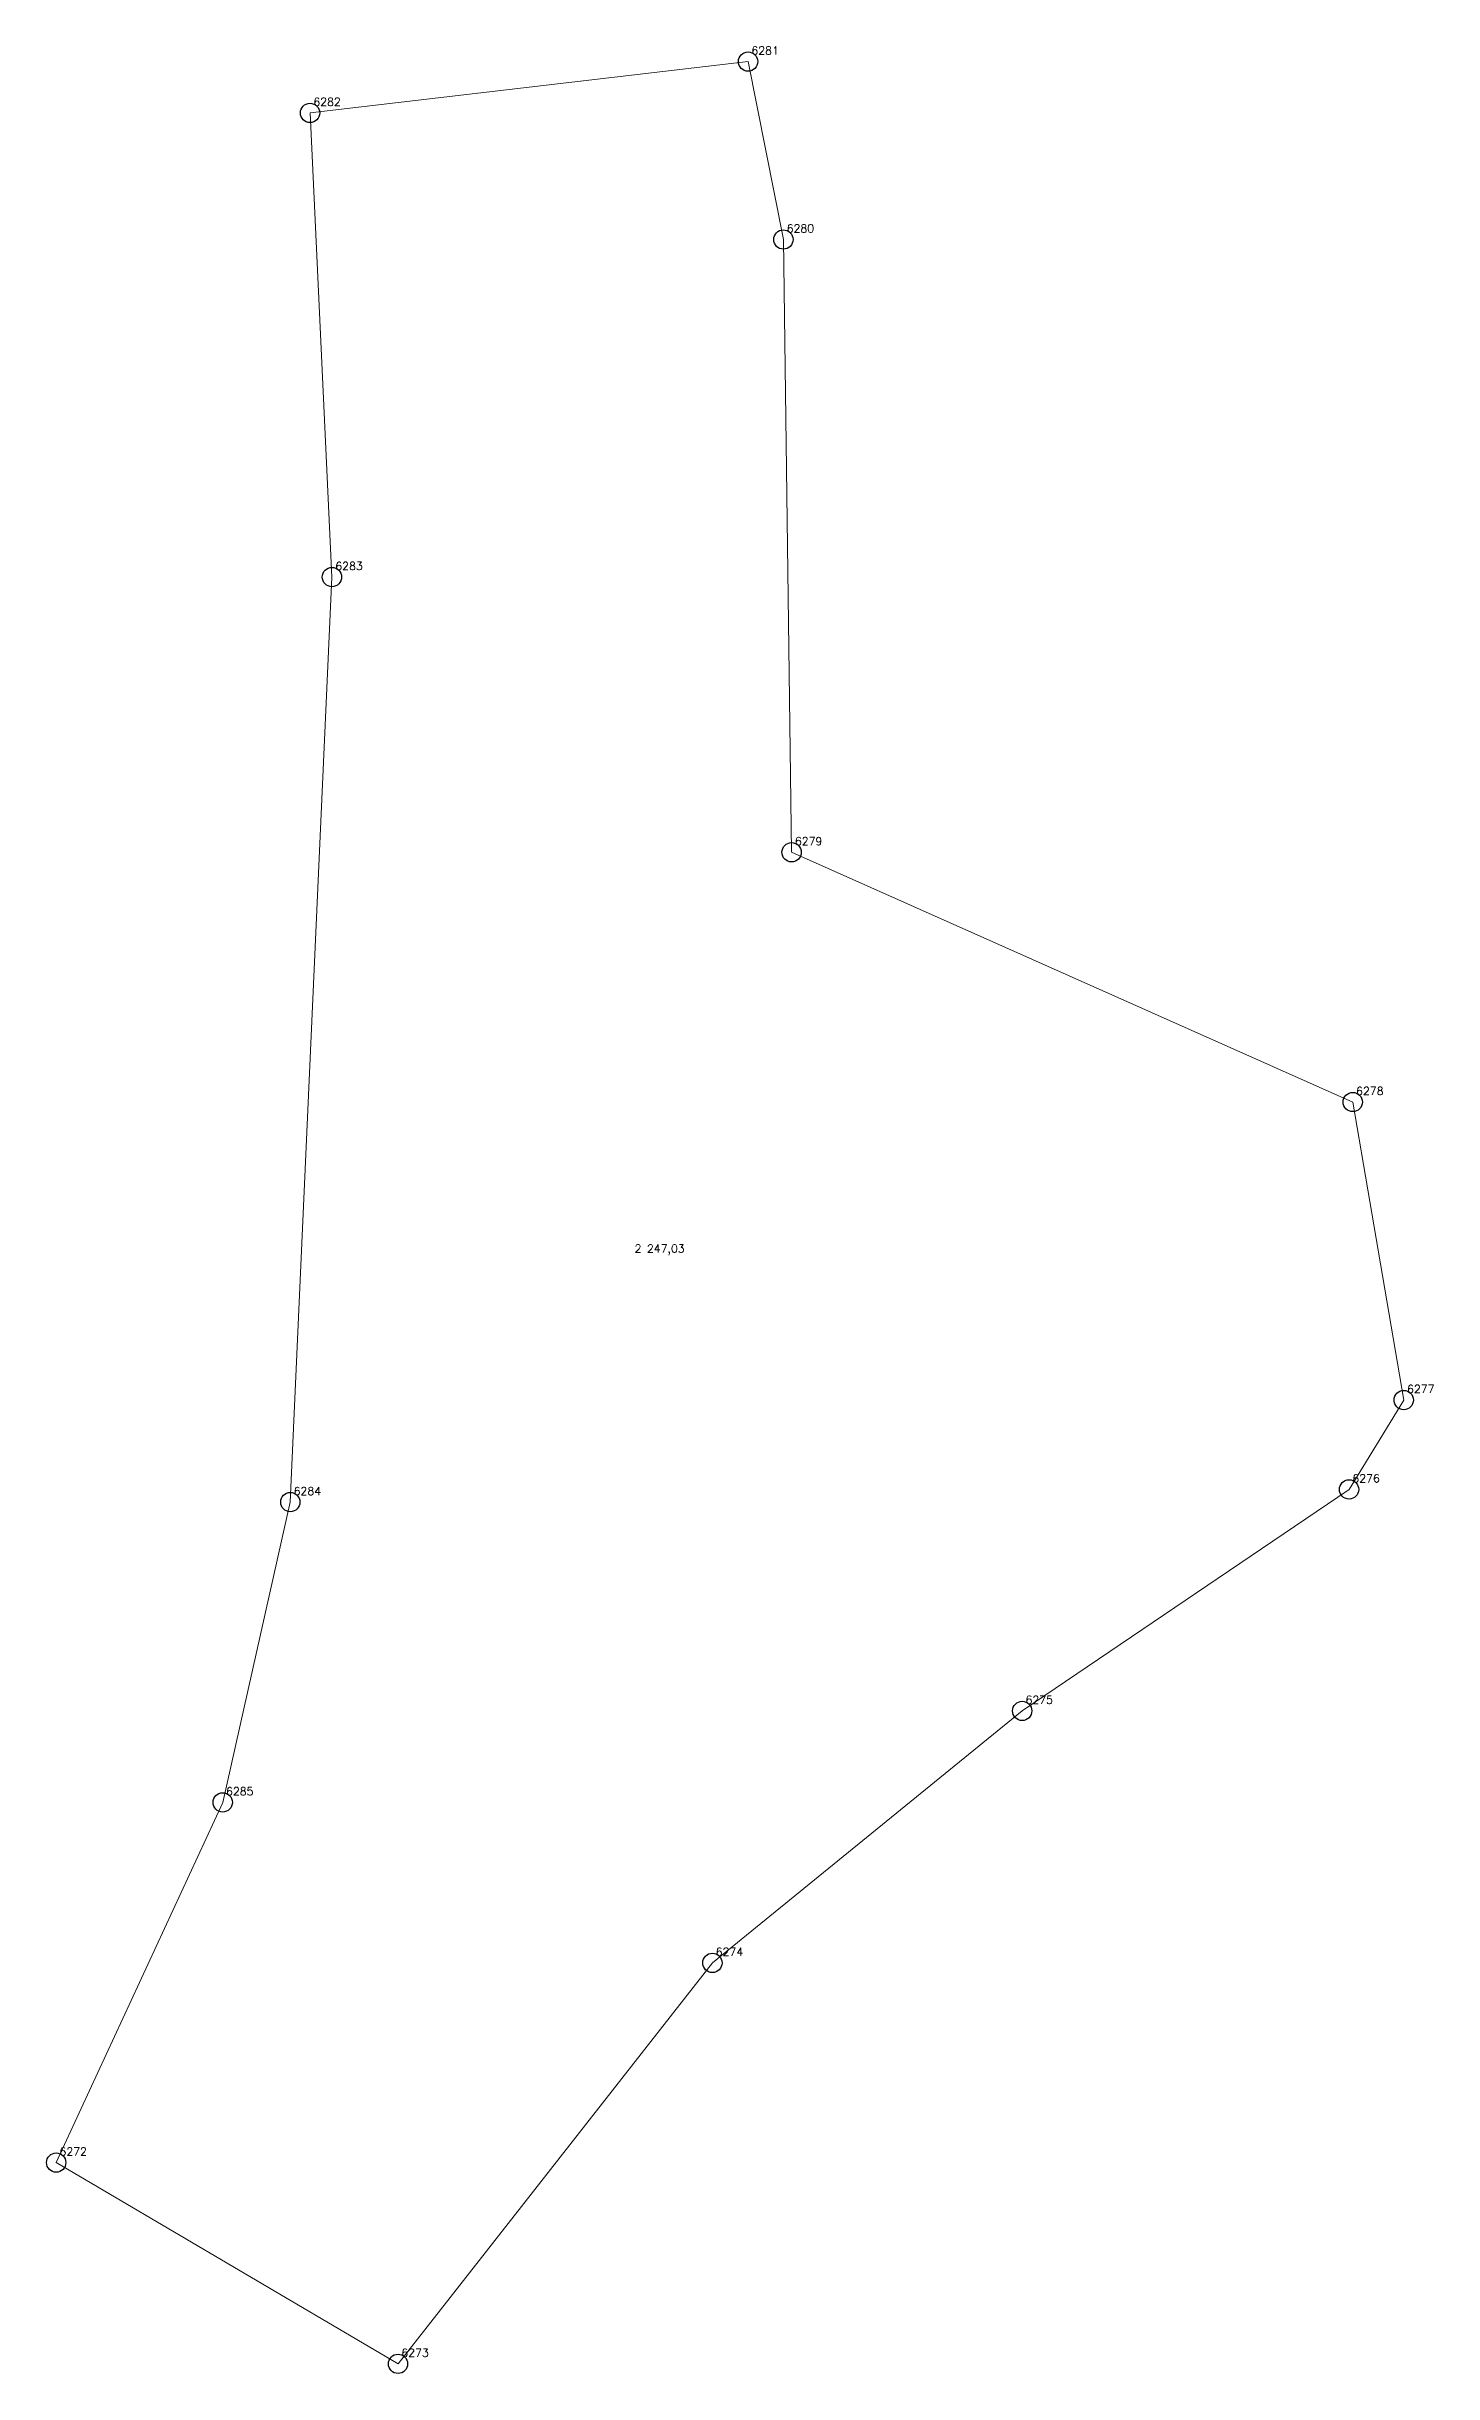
# Model space of a CAD drawing. Extents: x 1391501 to 1398271, y 354915 to 360782.
# Drawn here: x 1391501.1 to 1391555, y 355516.2 to 355606.6 of the extents above; entities that cross this region are included whole.
import ezdxf

# ---------------------------------------------------------------- set-up
doc = ezdxf.new("R2010")
doc.units = 0
doc.header["$PDMODE"] = 33
doc.header["$PDSIZE"] = 0.75
doc.layers.add('12 - ценные элементы визуального восприятия территории', color=7, linetype='Continuous')
doc.styles.get("Standard").update_dxf_attribs({"font": 'simplex.shx'})

msp = doc.modelspace()

# ---------------------------------------------------------------- linework, layer by layer
at = {"layer": '12 - ценные элементы визуального восприятия территории', "color": 7, "lineweight": 20}
msp.add_lwpolyline([(1391501.441, 355524.364), (1391507.914, 355538.368), (1391510.542, 355550.044), (1391512.161, 355586.008), (1391511.308, 355604.052), (1391528.336, 355606.048), (1391529.708, 355599.13), (1391530.028, 355575.307), (1391551.841, 355565.598), (1391553.822, 355554.011), (1391551.697, 355550.535), (1391538.992, 355541.925), (1391526.949, 355532.128), (1391514.728, 355516.54), (1391501.441, 355524.364)], close=True, dxfattribs=at)
at = {"layer": '12 - ценные элементы визуального восприятия территории'}
for p in [(1391528.336, 355606.048), (1391511.308, 355604.052), (1391529.708, 355599.13), (1391512.161, 355586.008), (1391530.028, 355575.307), (1391551.841, 355565.598), (1391553.822, 355554.011), (1391551.697, 355550.535), (1391510.542, 355550.044), (1391538.992, 355541.925), (1391507.914, 355538.368), (1391526.949, 355532.128), (1391501.441, 355524.364), (1391514.728, 355516.54)]:
    msp.add_point(p, dxfattribs=at)

# ---------------------------------------------------------------- texts
at = {"layer": '12 - ценные элементы визуального восприятия территории', "color": 7}
for s, p in [('6281', (1391528.465, 355606.322)), ('6282', (1391511.437, 355604.327)), ('6280', (1391529.837, 355599.405)), ('6283', (1391512.29, 355586.283)), ('6279', (1391530.157, 355575.581)), ('6278', (1391551.97, 355565.872)), ('2 247,03', (1391523.925, 355559.743)), ('6277', (1391553.951, 355554.285)), ('6276', (1391551.826, 355550.81)), ('6284', (1391510.671, 355550.318)), ('6275', (1391539.121, 355542.2)), ('6285', (1391508.043, 355538.643)), ('6274', (1391527.079, 355532.403)), ('6272', (1391501.57, 355524.639)), ('6273', (1391514.857, 355516.815))]:
    msp.add_text(s, height=0.3111, dxfattribs=at).set_placement(p)

doc.saveas('drawing.dxf')
